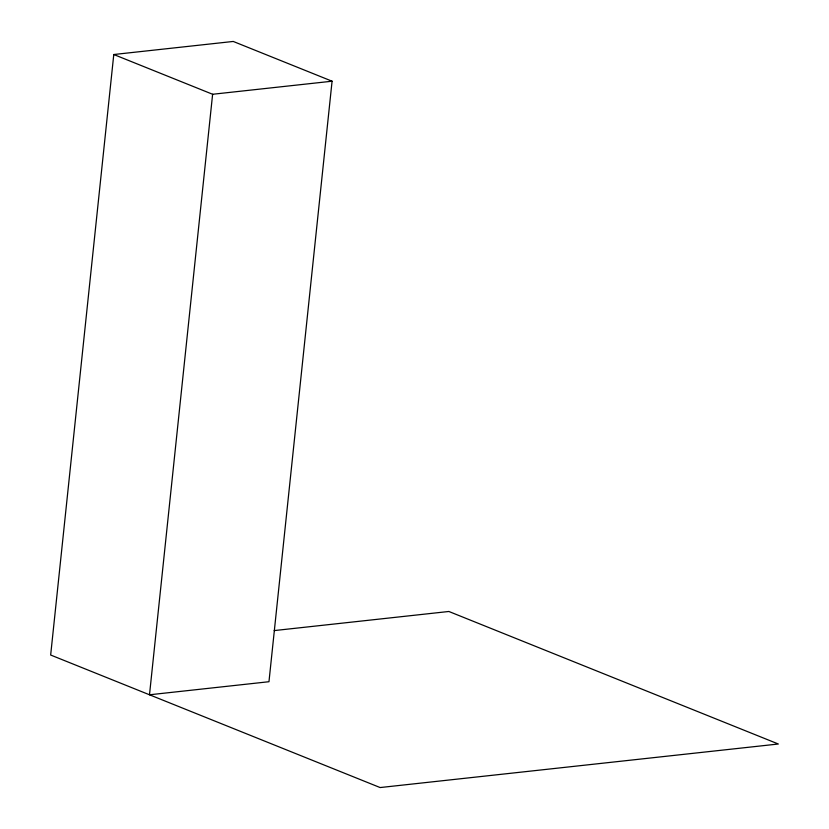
<?xml version="1.0" encoding="UTF-8"?>
<svg xmlns="http://www.w3.org/2000/svg" width="829" height="829" viewBox="0 0 829 829"><rect width="100%" height="100%" fill="white"/><g stroke="black" fill="none" stroke-linecap="round" stroke-linejoin="round"><path stroke-width="1.24" d="M113.78 54.517L212.618 94.268L149.5 694.785L268.969 681.718L332.077 81.211L233.239 41.45L113.78 54.517L50.662 655.024L380.128 787.55L778.338 744.007L448.872 611.481L274.171 630.589M212.618 94.268L332.077 81.211"/></g></svg>
